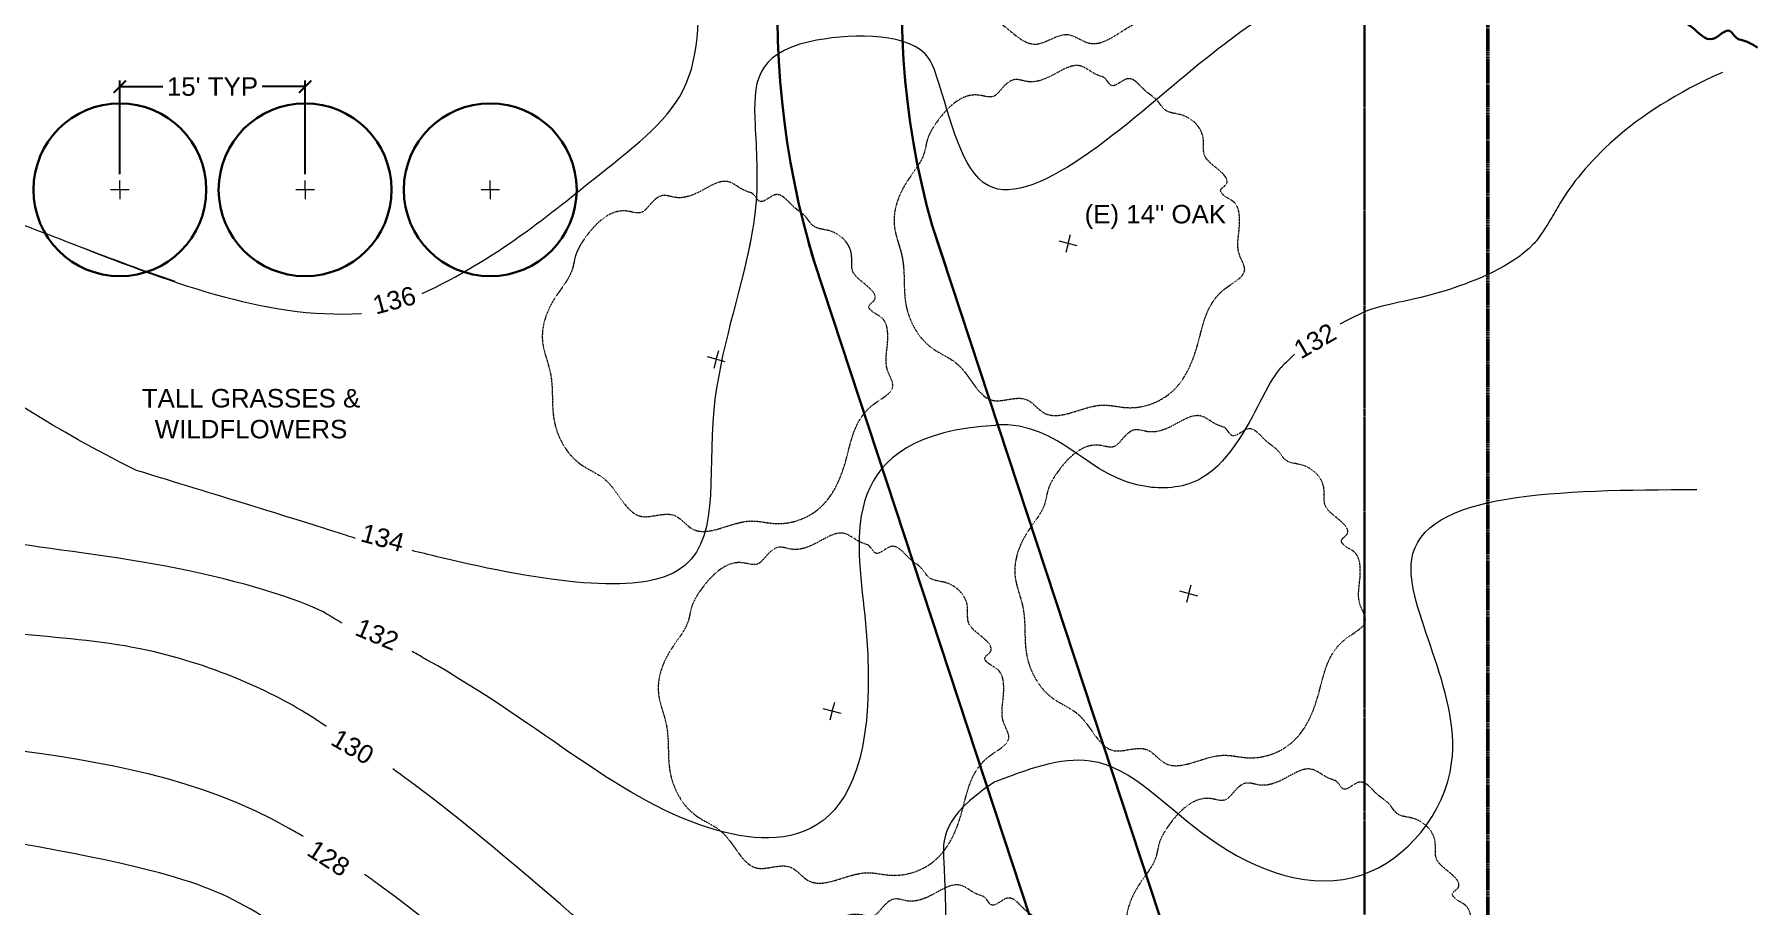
# Model space of a CAD drawing. Header units: inches. Extents: x -4969 to 16721, y 2489 to 24693.
# Drawn here: x 8599 to 10274, y 20039 to 20885 of the extents above; entities that cross this region are included whole.
import ezdxf

# ---------------------------------------------------------------- set-up
doc = ezdxf.new("R2010")
doc.units = ezdxf.units.IN
doc.header["$MEASUREMENT"] = 0
for name, pattern in [('DASHED2', [0.375, 0.25, -0.125]), ('HIDDEN2', [0.1875, 0.125, -0.0625]), ('PHANTOM2', [1.25, 0.625, -0.125, 0.125, -0.125, 0.125, -0.125])]:
    doc.linetypes.add(name, pattern=pattern)
doc.layers.get('0').update_dxf_attribs({"lineweight": 5})
for name, color, linetype, lineweight in [('1', 1, 'Continuous', 9), ('3', 3, 'Continuous', 30), ('5', 4, 'Continuous', 50), ('A-DIMSx', 7, 'Continuous', 9), ('A-TEXT', 7, 'Continuous', 20), ('A-TEXTx', 7, 'Continuous', 20), ('L-PLNT', 7, 'Continuous', 20)]:
    doc.layers.add(name, color=color, linetype=linetype, lineweight=lineweight)
doc.styles.get("Standard").update_dxf_attribs({"font": 'Arial.ttf'})
doc.dimstyles.get("Standard").update_dxf_attribs({"dimtxt": 3, "dimasz": 2, "dimexe": 0.03125, "dimexo": 0.0625, "dimgap": 0.03125, "dimtad": 0, "dimtoh": 1, "dimdec": 4, "dimlfac": 0.99985, "dimzin": 0, "dimdsep": 46, "dimlunit": 4, "dimtxsty": 'Standard', "dimblk": 'ARCHTICK', "dimblk1": 'ARCHTICK', "dimblk2": 'ARCHTICK', "dimcen": 0.09, "dimclrt": 256, "dimadec": 0, "dimazin": 0, "dimtfac": 1, "dimtdec": 4, "dimtofl": 0, "dimtmove": 0, "dimatfit": 3, "dimfxl": 1, "dimtolj": 1, "dimtzin": 0, "dimarcsym": 0})

# ---------------------------------------------------------------- blocks, each defined once
blk = doc.blocks.new('_ArchTick')
at = {"color": 0, "linetype": 'ByBlock', "lineweight": 0, "const_width": 0.15}
blk.add_lwpolyline([(-0.5, -0.5), (0.5, 0.5)], dxfattribs=at)
blk = doc.blocks.new('*D376')
at = {"layer": 'A-DIMSx', "color": 0, "lineweight": -2, "ltscale": 0.1, "transparency": 16777216}
for p, q in [((8681.9, 20749.4), (8681.9, 20840.6)), ((8681.9, 20834.6), (8723.5, 20834.6)), ((8861.9, 20834.6), (8820.3, 20834.6)), ((8861.9, 20749.4), (8861.9, 20840.6))]:
    blk.add_line(p, q, dxfattribs=at)
at = {"layer": 'Defpoints', "color": 0, "ltscale": 0.1, "transparency": 16777216}
for p in [(8681.9, 20834.6), (8681.9, 20743.4), (8861.9, 20743.4)]:
    blk.add_point(p, dxfattribs=at)
at = {"layer": 'A-DIMSx', "color": 0, "lineweight": -2, "ltscale": 0.1, "transparency": 16777216, "xscale": 12, "yscale": 12, "zscale": 12, "rotation": 180}
blk.add_blockref('_ArchTick', (8681.9, 20834.6), dxfattribs=at)
at = {"layer": 'A-DIMSx', "color": 0, "lineweight": -2, "ltscale": 0.1, "transparency": 16777216, "xscale": 12, "yscale": 12, "zscale": 12}
blk.add_blockref('_ArchTick', (8861.9, 20834.6), dxfattribs=at)
at = {"layer": 'A-DIMSx', "ltscale": 0.1, "transparency": 16777216, "insert": (8771.9, 20834.6), "char_height": 18, "attachment_point": 5}
blk.add_mtext("\\A1;15' TYP", dxfattribs=at)

msp = doc.modelspace()

# ---------------------------------------------------------------- linework, layer by layer
at = {"layer": '1', "ltscale": 0.1}
for points, knots in [([(8483.4824331, 21946.4240455), (8415.9827091, 21674.6323004), (8319.9999765, 21507.7881418), (8207.3309117, 21452.0856001), (8145.4838471, 21178.8088228), (8163.3175482, 20824.5533402), (8468.9316671, 20752.3470741), (8675.7335498, 20665.2605868), (8735.475183, 20645.4777071)], [0, 0, 0, 0, 178.4559228614, 577.4070931827, 680.104435429, 773.5667602222, 1079.7849429558, 1216.8335995544, 1216.8335995544, 1216.8335995544, 1216.8335995544]), ([(8975.6609248, 20633.5092313), (9047.5638885, 20666.5347592), (9145.9887999, 20749.5169702), (9251.9558676, 20829.1352182), (9239.2112847, 20974.5079559), (9260.4455486, 21026.2606621), (9284.3465867, 21063.9324418), (9301.2581531, 21121.5607702), (9333.3149135, 21213.9731172), (9363.811266, 21242.6636764), (9509.3134955, 21187.1899184), (9607.4989971, 21252.7352881), (9894.1599839, 21288.697065), (9949.1751832, 21339.8858424), (9972.179421, 21389.0910216), (10039.6277332, 21453.597435), (10138.346773, 21428.0245143), (10246.8835373, 21412.9103779)], [1431.8440926005, 1431.8440926005, 1431.8440926005, 1431.8440926005, 1611.4409095944, 1758.5991933873, 1915.3805259183, 2087.4741437633, 2223.0037141139, 2377.6093508398, 2494.1233598463, 2533.0005215449, 2573.3106299006, 2701.7030756243, 2936.7314551156, 3118.6707792735, 3222.7621166876, 3315.3121675507, 3329.555416669, 3329.555416669, 3329.555416669, 3329.555416669]), ([(10131.567467, 21098.2516713), (10104.7375328, 21094.5310427), (10015.4947213, 21078.3119523), (9904.3720898, 20974.2996535), (9826.711091, 20924.3669303), (9720.9079096, 20856.759227), (9518.698336, 20660.7406816), (9487.7091806, 20812.1633257), (9460.296356, 20887.9423941), (9299.9068681, 20884.0985283), (9296.4811916, 20822.6138358), (9303.983199, 20728.1009375), (9293.8305169, 20678.2165935), (9288.9193087, 20657.780718)], [663.208720299, 663.208720299, 663.208720299, 663.208720299, 714.1227987029, 830.745922827, 967.0850240029, 1075.3140430652, 1290.5531867219, 1408.3474510931, 1431.0356489457, 1508.8252563968, 1628.4025584283, 1696.1301964831, 1741.4376083133, 1741.4376083133, 1741.4376083133, 1741.4376083133]), ([(10239.4429483, 20848.4584155), (10148.8092935, 20808.6812302), (10090.6068278, 20742.7929811), (10070.8428689, 20701.5824665), (10058.754418, 20684.8325251)], [448.2312351378, 448.2312351378, 448.2312351378, 448.2312351378, 569.6227502066, 604.1873577215, 604.1873577215, 604.1873577215, 604.1873577215]), ([(8882.4434592, 20212.6860672), (8878.0674415, 20215.5659199), (8873.6914237, 20218.4457726), (8869.3154059, 20221.3256252), (8869.3147498, 20221.326057), (8869.3140937, 20221.3264888), (8869.3134376, 20221.3269206), (8832.5358452, 20245.5299878), (8695.9901222, 20307.8680667), (8439.9053462, 20294.5096821), (8254.7170797, 20446.3211965), (8072.6225816, 20482.7135542), (7996.3761255, 20562.5737834), (7902.1674107, 20589.5687067), (7868.8095103, 20647.2729721), (7847.1598893, 20684.8325251)], [736.7313031926, 736.7313031926, 736.7313031926, 736.7313031926, 761.516116382, 761.516116382, 761.516116382, 761.5198324522, 761.5198324522, 761.5198324522, 969.8174446609, 1211.2621270566, 1491.5501158502, 1653.3882619083, 1749.4657612985, 1811.4557349985, 1936.863790884, 1936.863790884, 1936.863790884, 1936.863790884]), ([(8898.0081377, 20312.9837263), (8893.0565211, 20315.9389836), (8888.1049044, 20318.8942409), (8883.1532877, 20321.8494982), (8883.1508272, 20321.8509668), (8883.1483666, 20321.8524353), (8883.1459054, 20321.853904), (8865.1275562, 20332.6058727), (8761.6839419, 20367.9605437), (8582.486178, 20388.7640887), (8490.4358582, 20405.9132664), (8418.2185863, 20481.075702), (8340.8170287, 20546.2871495), (8259.9334799, 20571.222269), (8220.9507493, 20600.3867392), (8183.2557313, 20610.3142714), (8143.8194731, 20602.100441), (8099.8234324, 20625.4148763), (8051.3915445, 20650.1869364), (8018.7711101, 20673.1097537), (8001.5435933, 20684.0897263), (8000.3753996, 20684.8325251)], [806.7815893574, 806.7815893574, 806.7815893574, 806.7815893574, 838.8918624632, 838.8918624632, 838.8918624632, 838.9078188041, 838.9078188041, 838.9078188041, 955.7218727324, 1064.7053819452, 1131.9117452955, 1228.0175963348, 1367.4881715132, 1431.7852174715, 1478.1425792581, 1511.9556324725, 1545.2891167613, 1594.8901363221, 1654.0150135599, 1710.4920130598, 1714.595491205, 1714.595491205, 1714.595491205, 1714.595491205]), ([(9294.8640651, 20684.8325251), (9284.6896195, 20632.4759182), (9240.9983776, 20511.0524594), (9278.9937617, 20328.8113244), (9097.6875973, 20351.7132385), (8990.2269152, 20377.683331), (8990.2188491, 20377.6852804), (8990.2107829, 20377.6872298), (8990.2027167, 20377.6891792), (8982.0871494, 20379.6505303), (8973.9715821, 20381.6118814), (8965.8560147, 20383.5732325)], [1721.23880098, 1721.23880098, 1721.23880098, 1721.23880098, 1839.8221162165, 1978.4887527053, 2105.5133087155, 2105.5133087155, 2105.5133087155, 2105.5228432694, 2105.5228432694, 2105.5228432694, 2115.1157599921, 2115.1157599921, 2115.1157599921, 2115.1157599921]), ([(10058.754418, 20684.8325251), (10057.7455144, 20683.6497531), (10036.8418117, 20660.4196195), (9946.7607171, 20625.3229628), (9924.0274569, 20626.7767619), (9889.92736, 20615.4387772), (9867.6197399, 20603.6203881)], [615.2132924864, 615.2132924864, 615.2132924864, 615.2132924864, 620.1824297066, 714.2919661772, 850.1807126522, 873.5725825697, 873.5725825697, 873.5725825697, 873.5725825697]), ([(8860.2461567, 20105.7178567), (8855.6575884, 20108.3190737), (8851.0690201, 20110.9202908), (8846.4804519, 20113.5215078), (8846.4791895, 20113.5222234), (8846.4779272, 20113.522939), (8846.4766649, 20113.5236546), (8671.6331613, 20212.6397137), (8369.1000406, 20158.505623), (8139.1125241, 20380.2883907), (7953.8929395, 20375.0867783), (7841.7932885, 20501.2702559), (7750.776939, 20558.1194646), (7681.6324812, 20601.9329169), (7673.492965, 20607.2705369)], [922.90281774, 922.90281774, 922.90281774, 922.90281774, 935.7012186012, 935.7012186012, 935.7012186012, 935.7047394475, 935.7047394475, 935.7047394475, 1423.3763228522, 1651.4140665462, 1823.1087624292, 1930.3553157662, 2133.5304074897, 2160.9385931444, 2160.9385931444, 2160.9385931444, 2160.9385931444]), ([(9823.5850051, 20574.5950889), (9809.8227592, 20561.1043359), (9804.0149311, 20553.1344903), (9798.8163055, 20547.8691533), (9750.7565827, 20447.1848799), (9626.9613565, 20438.121047), (9598.9102999, 20508.9393358), (9533.175353, 20505.9119207)], [961.0186970808, 961.0186970808, 961.0186970808, 961.0186970808, 961.7037916536, 1022.8253761198, 1090.7424012798, 1129.9346257964, 1273.4202011646, 1273.4202011646, 1273.4202011646, 1273.4202011646]), ([(9533.3377058, 20505.3060118), (9376.8725721, 20496.547979), (9459.2597549, 20106.1576522), (9230.3433156, 20075.962398), (9095.5904585, 20212.7528179), (8980.0562275, 20277.5280778), (8980.0554041, 20277.5285395), (8980.0545806, 20277.5290012), (8980.0537571, 20277.5294629), (8975.3211763, 20280.1828152), (8970.5885955, 20282.8361675), (8965.8560147, 20285.4895199)], [78.4175415394, 78.4175415394, 78.4175415394, 78.4175415394, 173.1818694876, 447.4554486675, 778.3468794981, 778.3468794981, 778.3468794981, 778.3492379044, 778.3492379044, 778.3492379044, 791.9033713881, 791.9033713881, 791.9033713881, 791.9033713881]), ([(8833.8634983, 20019.5457545), (8829.0540925, 20022.579633), (8824.2446867, 20025.6135115), (8819.4352809, 20028.64739), (8819.4347408, 20028.6477307), (8819.4342007, 20028.6480714), (8819.4336606, 20028.6484121), (8790.123351, 20047.1379007), (8685.8487172, 20092.4337109), (8160.6054295, 20159.6502819), (8060.3273023, 20152.0971824), (7896.083637, 20189.7043187), (7857.9808938, 20361.946106), (7715.5346449, 20450.9676566), (7673.492965, 20475.960908)], [361.975954422, 361.975954422, 361.975954422, 361.975954422, 384.0164274676, 384.0164274676, 384.0164274676, 384.0189026046, 384.0189026046, 384.0189026046, 518.3419790649, 910.5135295976, 1160.56706944, 1364.0376252772, 1592.2998642899, 1687.0860293859, 1687.0860293859, 1687.0860293859, 1687.0860293859]), ([(8910.8148965, 20395.5095503), (8904.6155374, 20397.4936632), (8898.4161782, 20399.4777762), (8892.2168191, 20401.4618891), (8892.1978793, 20401.4679508), (8892.1789395, 20401.4740126), (8892.1599934, 20401.4800761), (8848.9247009, 20415.317162), (8773.2689045, 20438.5591976), (8698.0323126, 20461.5777638)], [2121.4467403869, 2121.4467403869, 2121.4467403869, 2121.4467403869, 2132.5366975639, 2132.5366975639, 2132.5366975639, 2132.5705787773, 2132.5705787773, 2132.5705787773, 2209.8882465547, 2209.8882465547, 2209.8882465547, 2209.8882465547]), ([(9531.066789, 20158.4602163), (9563.6482979, 20170.941298), (9643.0310235, 20201.3506414), (9736.3435511, 20089.1963948), (9891.9836938, 20034.2032724), (10023.5685614, 20192.952283), (9852.762597, 20440.7966865), (10080.8091279, 20442.2620673), (10214.5374091, 20443.1213782)], [0, 0, 0, 0, 96.1856375684, 234.3500452009, 386.9285171778, 526.4225150816, 727.7218710178, 1013.1323502612, 1013.1323502612, 1013.1323502612, 1013.1323502612]), ([(9531.1598563, 20158.1128846), (9480.1025311, 20124.5504821), (9505.496275, 19726.6076243), (9260.6102171, 19894.1739118), (9073.2588741, 20079.0628548), (8958.5831906, 20163.1037747), (8958.5828703, 20163.1040094), (8958.5825499, 20163.1042442), (8958.5822296, 20163.1044789), (8954.797934, 20165.8778252), (8951.0136384, 20168.6511715), (8947.2293428, 20171.4245178)], [27.1390329105, 27.1390329105, 27.1390329105, 27.1390329105, 42.479868043, 297.995430453, 688.8136868408, 688.8136868408, 688.8136868408, 688.814778529, 688.814778529, 688.814778529, 701.7117738078, 701.7117738078, 701.7117738078, 701.7117738078]), ([(9580.2991977, 19809.4815232), (9576.8083538, 19788.1454606), (9557.1887522, 19248.1815422), (9261.6969982, 19822.366839), (8933.6155321, 20058.8556965), (8933.6142995, 20058.8565849), (8933.613067, 20058.8574734), (8933.6118344, 20058.8583618), (8928.9897279, 20062.1900663), (8924.3676213, 20065.5217707), (8919.7455148, 20068.8534751)], [66.0905268272, 66.0905268272, 66.0905268272, 66.0905268272, 72.0478202283, 884.1177910082, 884.1177910082, 884.1177910082, 884.1208418746, 884.1208418746, 884.1208418746, 895.5615138238, 895.5615138238, 895.5615138238, 895.5615138238])]:
    msp.add_open_spline(points, degree=3, knots=knots, dxfattribs=at)
for points in [[(8627.9673124, 20684.8325251), (8730.1539334, 20645.3016215), (8820.10918, 20608.7720687), (8916.8356346, 20614.0272131)], [(8698.0323126, 20461.5777638), (8535.8792671, 20541.8522568), (8468.4967456, 20616.3276752), (8410.2959241, 20640.5232725)]]:
    msp.add_open_spline(points, degree=3, dxfattribs=at)
at = {"layer": '3', "linetype": 'DASHED2', "ltscale": 0.5}
msp.add_line((9891.567467, 19850.151704), (9891.567467, 22325.780718), dxfattribs=at)
at = {"layer": '3', "ltscale": 0.25}
for p, q in [((9485.2011457, 20657.780718), (9471.3889175, 20699.6908096)), ((9896.0366739, 19411.1929584), (9471.3889175, 20699.6908096)), ((9766.5209377, 19420.801851), (9356.9342294, 20663.6003481))]:
    msp.add_line(p, q, dxfattribs=at)
for centre in [(8681.9094424, 20734.382227), (8861.9094424, 20734.382227), (9041.9094424, 20734.382227)]:
    msp.add_circle(centre, 84, dxfattribs=at)
for centre, radius, start, end in [((10221.8405816, 20912.4635244), 780.0320047, 148.0529503907, 195.8294231361), ((10161.0104017, 20906.6260857), 840, 153.4817884927, 196.8170315873), ((10161.0104017, 20906.6260857), 840, 195.3099144679, 196.8170315873)]:
    msp.add_arc(centre, radius, start, end, dxfattribs=at)
at = {"layer": '3', "ltscale": 0.1}
for points, knots in [([(10141.0433853, 21170.8907767), (10139.8888459, 21166.8772856), (10133.6822913, 21141.3821086), (10130.8337332, 21104.1106353), (10085.9562371, 21080.755841), (10104.105938, 21056.7098344), (10099.9692386, 21033.7539093), (10102.5654475, 21005.1399937), (10117.6017135, 21000.9090106), (10126.0027175, 20992.8866931), (10109.7181544, 20983.0724341), (10131.6230656, 20968.7539842), (10145.912194, 20957.1057743), (10142.2847571, 20932.2494175), (10163.9218108, 20913.5663789), (10187.4097856, 20915.1204641), (10196.4335647, 20900.1069636), (10211.7701437, 20893.2736114), (10227.7262571, 20872.2309064), (10246.1403889, 20896.2185647), (10251.7824053, 20881.6945337), (10255.9166026, 20880.3997911), (10256.030432, 20880.3641422)], [785.6420099054, 785.6420099054, 785.6420099054, 785.6420099054, 798.1634097844, 864.0712725873, 893.8054114758, 909.802320458, 939.2813845791, 966.5068051577, 980.0486615689, 985.9331089099, 994.3950385565, 1018.7557191182, 1033.7227149252, 1051.6768135895, 1085.2690720541, 1103.2940797582, 1116.0721253617, 1132.6917567519, 1156.152593626, 1174.2659504202, 1186.8981879482, 1187.2558468004, 1187.2558468004, 1187.2558468004, 1187.2558468004]), ([(10255.6902916, 20880.474706), (10258.2903022, 20879.8062289), (10264.4625472, 20878.2193108), (10270.2441248, 20874.5315475), (10273.5705983, 20872.805499)], [0, 0, 0, 0, 8.0882499854, 19.2009442624, 19.2009442624, 19.2009442624, 19.2009442624])]:
    msp.add_open_spline(points, degree=3, knots=knots, dxfattribs=at)
at = {"layer": '5', "linetype": 'PHANTOM2', "ltscale": 0.5}
msp.add_line((10011.567467, 19516.7136225), (10011.567467, 22499.780718), dxfattribs=at)
at = {"layer": 'L-PLNT', "ltscale": 0.1}
for p, q in [((8690.9094424, 20734.382227), (8672.9094424, 20734.382227)), ((8681.9094424, 20734.382227), (8681.9094424, 20743.382227)), ((8681.9094424, 20734.382227), (8681.9094424, 20725.382227)), ((8870.9094424, 20734.382227), (8852.9094424, 20734.382227)), ((8861.9094424, 20734.382227), (8861.9094424, 20743.382227)), ((8861.9094424, 20734.382227), (8861.9094424, 20725.382227)), ((9050.9094424, 20734.382227), (9032.9094424, 20734.382227)), ((9041.9094424, 20734.382227), (9041.9094424, 20743.382227)), ((9041.9094424, 20734.382227), (9041.9094424, 20725.382227)), ((9612.2084094, 20679.8318049), (9594.8217445, 20684.4905477)), ((9612.2084094, 20679.8318049), (9594.8217445, 20684.4905477)), ((9603.515077, 20682.1611763), (9605.8444484, 20690.8545087)), ((9603.515077, 20682.1611763), (9605.8444484, 20690.8545087)), ((9603.515077, 20682.1611763), (9601.1857056, 20673.4678438)), ((9603.515077, 20682.1611763), (9601.1857056, 20673.4678438)), ((9270.2981734, 20567.1491065), (9252.9115085, 20571.8078494)), ((9261.6048409, 20569.478478), (9259.2754695, 20560.7851455)), ((9261.6048409, 20569.478478), (9263.9342123, 20578.1718104)), ((9720.8359664, 20341.7795399), (9723.1653378, 20350.4728724)), ((9729.5292988, 20339.4501685), (9712.1426339, 20344.1089114)), ((9720.8359664, 20341.7795399), (9718.506595, 20333.0862075)), ((9374.2875393, 20227.5682419), (9376.6169107, 20236.2615744)), ((9382.9808717, 20225.2388705), (9365.5942068, 20229.8976133)), ((9374.2875393, 20227.5682419), (9371.9581679, 20218.8749095))]:
    msp.add_line(p, q, dxfattribs=at)
at = {"layer": 'L-PLNT', "linetype": 'HIDDEN2', "ltscale": 0.005}
for points, knots in [([(9594.3720415, 21207.296855), (9591.9225465, 21207.420116), (9583.7525346, 21207.831239), (9566.26107, 21216.8859625), (9547.5081747, 21195.8246326), (9529.6944164, 21182.4000989), (9509.4222372, 21184.6805271), (9502.595976, 21171.8171148), (9496.6443764, 21158.5445662), (9468.0525888, 21161.9330612), (9451.4799621, 21131.4819764), (9444.2632529, 21106.0635632), (9447.3762649, 21083.6290066), (9432.552545, 21056.5462115), (9430.2270743, 21016.817121), (9457.0856026, 20984.0832396), (9461.9626168, 20940.5135323), (9495.4124571, 20907.3626258), (9538.1641465, 20904.0601407), (9566.1786277, 20862.5468229), (9600.3091943, 20892.3790684), (9633.9172161, 20864.6329379), (9664.4887014, 20901.8281118), (9706.6865567, 20900.8537398), (9737.2278343, 20920.7636738), (9749.1380416, 20952.6716956), (9751.893481, 20991.021064), (9747.0005578, 21029.9297456), (9782.9039198, 21059.0359264), (9762.2635904, 21077.2435967), (9761.7716282, 21098.5479958), (9754.2189447, 21123.6866846), (9739.9864221, 21124.7263121), (9731.0004987, 21130.3721578), (9743.7838583, 21142.1329209), (9721.5596952, 21150.9469809), (9706.6405741, 21158.7625003), (9705.3454828, 21181.6749685), (9682.5635261, 21194.444839), (9661.8227765, 21188.7616747), (9651.0018606, 21200.5517189), (9636.0249774, 21203.8659212), (9617.896995, 21219.7860971), (9605.7973666, 21194.9491879), (9598.0930027, 21206.9190586), (9594.1557747, 21207.3225585), (9594.0473686, 21207.3336684)], [0, 0, 0, 0, 7.389337939, 24.6462959619, 52.3336691463, 78.8576714233, 90.5396736919, 107.5852217564, 117.1314534926, 131.0143618161, 180.8897264884, 199.7850248523, 211.455763629, 247.0645364511, 289.2090157661, 321.3763764552, 368.8655445351, 417.0527280981, 446.6892199703, 495.616345271, 527.4055185742, 548.1632946962, 605.738693292, 629.7426929183, 674.097996099, 703.0979373572, 729.193481421, 789.4061939322, 816.5709824797, 831.1855859678, 858.1173409593, 882.9901915203, 895.3618854622, 900.7378530776, 908.4685807242, 930.7242357077, 944.3979216285, 960.8005924981, 991.4901174729, 1007.9575700763, 1019.6314547034, 1034.8149706662, 1056.2485381631, 1072.7967055423, 1084.3373814844, 1084.6641347537, 1084.6641347537, 1084.6641347537, 1084.6641347537]), ([(9637.4152688, 20844.0043909), (9635.0811406, 20844.7574278), (9627.2959215, 20847.2690968), (9612.743999, 20860.5424122), (9589.1790199, 20845.0523362), (9568.4977257, 20836.6957723), (9549.5065224, 20844.1453229), (9539.5835644, 20833.4869871), (9530.3995723, 20822.2070769), (9503.6590332, 20832.880211), (9479.7697845, 20807.7560331), (9466.2202092, 20785.0715531), (9463.4206574, 20762.5957287), (9442.0925003, 20740.2724185), (9429.5636229, 20702.49894), (9441.7821011, 20675.5250136), (9443.4258606, 20661.3758502), (9443.6862585, 20657.780718)], [0, 0, 0, 0, 7.389337939, 24.6462959619, 52.3336691463, 78.8576714233, 90.5396736919, 107.5852217564, 117.1314534926, 131.0143618161, 180.8897264884, 199.7850248523, 211.455763629, 247.0645364511, 289.2090157661, 321.3763764552, 332.2460614732, 332.2460614732, 332.2460614732, 332.2460614732]), ([(9775.0813303, 20657.780718), (9774.7075745, 20661.7126694), (9765.9994946, 20675.2319256), (9770.9645769, 20695.6348579), (9770.1756164, 20721.8717451), (9756.6971306, 20726.559596), (9749.4786475, 20734.3387924), (9764.8703341, 20742.3902402), (9745.6846876, 20756.656005), (9733.2967286, 20768.0665698), (9737.9759495, 20790.5335088), (9719.2753549, 20808.7646608), (9697.7704181, 20808.6432466), (9690.3697039, 20822.832214), (9676.7609243, 20829.9097901), (9663.3710826, 20849.9793663), (9645.255474, 20829.1203685), (9640.9116604, 20842.6764119), (9637.2130237, 20844.0851925), (9637.1111868, 20844.1239813)], [817.5425040533, 817.5425040533, 817.5425040533, 817.5425040533, 831.1855859678, 858.1173409593, 882.9901915203, 895.3618854622, 900.7378530775, 908.4685807242, 930.7242357077, 944.3979216285, 960.8005924981, 991.4901174729, 1007.9575700763, 1019.6314547034, 1034.8149706662, 1056.2485381631, 1072.7967055423, 1084.3373814844, 1084.6641347537, 1084.6641347537, 1084.6641347537, 1084.6641347537]), ([(9295.5050327, 20731.3216925), (9293.1709045, 20732.0747295), (9285.3856855, 20734.5863985), (9270.833763, 20747.8597139), (9247.2687838, 20732.3696378), (9226.5874897, 20724.013074), (9207.5962864, 20731.4626246), (9197.6733284, 20720.8042888), (9188.4893363, 20709.5243786), (9161.7487972, 20720.1975127), (9137.8595484, 20695.0733348), (9124.3099731, 20672.3888548), (9122.9935982, 20661.8205156), (9121.8568416, 20657.954154), (9121.804456, 20657.780718)], [0, 0, 0, 0, 7.389337939, 24.6462959619, 52.3336691463, 78.8576714233, 90.5396736919, 107.5852217564, 117.1314534926, 131.0143618161, 180.8897264884, 199.7850248523, 211.455763629, 212.0057302363, 212.0057302363, 212.0057302363, 212.0057302363]), ([(9393.4865659, 20657.780718), (9392.7511233, 20662.1258088), (9395.391045, 20678.5085427), (9377.3651189, 20696.0819625), (9355.860182, 20695.9605483), (9348.4594679, 20710.1495157), (9334.8506883, 20717.2270918), (9321.4608466, 20737.296668), (9303.3452379, 20716.4376702), (9299.0014244, 20729.9937136), (9295.3027877, 20731.4024942), (9295.2009508, 20731.441283)], [946.6909871979, 946.6909871979, 946.6909871979, 946.6909871979, 960.8005924981, 991.4901174729, 1007.9575700763, 1019.6314547034, 1034.8149706662, 1056.2485381631, 1072.7967055423, 1084.3373814844, 1084.6641347537, 1084.6641347537, 1084.6641347537, 1084.6641347537]), ([(9132.152183, 20684.8325251), (9128.8410535, 20679.9437639), (9124.2306072, 20671.7516759), (9121.5104214, 20649.9130304), (9100.1822642, 20627.5897202), (9087.6533868, 20589.8162417), (9105.124581, 20551.2462416), (9098.5587449, 20507.898872), (9122.2887237, 20467.2200995), (9162.7289385, 20452.9651924), (9179.0444121, 20405.6157253), (9219.7331612, 20425.597821), (9245.0147904, 20390.0987209), (9284.171397, 20418.1140173), (9324.6792092, 20406.2512377), (9359.3328881, 20417.5780929), (9379.0956686, 20445.3162866), (9391.6827657, 20481.6457718), (9397.0268726, 20520.495054), (9439.2400911, 20539.3169919), (9424.0155557, 20562.2463612), (9429.0543409, 20582.9521596), (9428.2653804, 20609.1890467), (9414.7868946, 20613.8768977), (9407.5684115, 20621.656094), (9422.9600981, 20629.7075419), (9403.7744516, 20643.9733067), (9391.3864925, 20655.3838715), (9394.7656996, 20671.6088883), (9389.8977509, 20681.1718774), (9386.7165061, 20684.8325251)], [182.7657508181, 182.7657508181, 182.7657508181, 182.7657508181, 199.7850248523, 211.455763629, 247.0645364511, 289.2090157661, 321.3763764552, 368.8655445351, 417.0527280981, 446.6892199703, 495.616345271, 527.4055185742, 548.1632946962, 605.738693292, 629.7426929183, 674.097996099, 703.0979373572, 729.193481421, 789.4061939322, 816.5709824797, 831.1855859678, 858.1173409593, 882.9901915203, 895.3618854622, 900.7378530775, 908.4685807242, 930.7242357077, 944.3979216285, 960.8005924981, 974.6077148702, 974.6077148702, 974.6077148702, 974.6077148702]), ([(9437.8216886, 20684.8325251), (9439.4245621, 20679.4008768), (9446.2493014, 20658.7429991), (9440.4689809, 20620.5815703), (9464.1989597, 20579.9027978), (9504.6391745, 20565.6478907), (9520.9546481, 20518.2984237), (9561.6433972, 20538.2805194), (9586.9250264, 20502.7814192), (9626.081633, 20530.7967157), (9666.5894452, 20518.933936), (9701.2431241, 20530.2607912), (9721.0059047, 20557.998985), (9733.5930017, 20594.3284702), (9738.9371086, 20633.1777523), (9781.1503271, 20651.9996902), (9768.6785447, 20670.7831931), (9768.2976325, 20680.0532793), (9768.6100498, 20684.8325251)], [304.503829021, 304.503829021, 304.503829021, 304.503829021, 321.3763764552, 368.8655445351, 417.0527280981, 446.6892199703, 495.616345271, 527.4055185742, 548.1632946962, 605.738693292, 629.7426929183, 674.097996099, 703.0979373572, 729.193481421, 789.4061939322, 816.5709824797, 831.1855859678, 845.6936571551, 845.6936571551, 845.6936571551, 845.6936571551]), ([(9754.7361582, 20503.6227545), (9752.40203, 20504.3757915), (9744.6168109, 20506.8874604), (9730.0648884, 20520.1607759), (9706.4999092, 20504.6706998), (9685.8186151, 20496.314136), (9666.8274118, 20503.7636866), (9656.9044538, 20493.1053508), (9647.7204617, 20481.8254406), (9620.9799226, 20492.4985747), (9597.0906739, 20467.3743968), (9583.5410986, 20444.6899168), (9580.7415468, 20422.2140924), (9559.4133896, 20399.8907822), (9546.8845123, 20362.1173037), (9564.3557064, 20323.5473036), (9557.7898703, 20280.199934), (9581.5198491, 20239.5211615), (9621.9600639, 20225.2662544), (9638.2755375, 20177.9167873), (9678.9642866, 20197.898883), (9704.2459158, 20162.3997829), (9743.4025224, 20190.4150793), (9783.9103346, 20178.5522997), (9818.5640135, 20189.8791549), (9838.3267941, 20217.6173486), (9850.9138911, 20253.9468338), (9856.257998, 20292.796116), (9898.4712165, 20311.6180539), (9883.2466811, 20334.5474232), (9888.2854663, 20355.2532216), (9887.4965058, 20381.4901087), (9874.01802, 20386.1779597), (9866.7995369, 20393.957156), (9882.1912235, 20402.0086039), (9863.005577, 20416.2743687), (9850.617618, 20427.6849335), (9855.2968389, 20450.1518725), (9836.5962443, 20468.3830245), (9815.0913075, 20468.2616103), (9807.6905933, 20482.4505777), (9794.0818137, 20489.5281538), (9780.691972, 20509.59773), (9762.5763634, 20488.7387322), (9758.2325498, 20502.2947756), (9754.5339131, 20503.7035562), (9754.4320762, 20503.742345)], [0, 0, 0, 0, 7.389337939, 24.6462959619, 52.3336691463, 78.8576714233, 90.5396736919, 107.5852217564, 117.1314534926, 131.0143618161, 180.8897264884, 199.7850248523, 211.455763629, 247.0645364511, 289.2090157661, 321.3763764552, 368.8655445351, 417.0527280981, 446.6892199703, 495.616345271, 527.4055185742, 548.1632946962, 605.738693292, 629.7426929183, 674.097996099, 703.0979373572, 729.193481421, 789.4061939322, 816.5709824797, 831.1855859678, 858.1173409593, 882.9901915203, 895.3618854622, 900.7378530776, 908.4685807242, 930.7242357077, 944.3979216285, 960.8005924981, 991.4901174729, 1007.9575700763, 1019.6314547034, 1034.8149706662, 1056.2485381631, 1072.7967055423, 1084.3373814844, 1084.6641347537, 1084.6641347537, 1084.6641347537, 1084.6641347537]), ([(9408.1877311, 20389.4114565), (9405.8536029, 20390.1644934), (9398.0683838, 20392.6761624), (9383.5164613, 20405.9494778), (9359.9514821, 20390.4594018), (9339.270188, 20382.102838), (9320.2789847, 20389.5523885), (9310.3560267, 20378.8940528), (9301.1720346, 20367.6141426), (9274.4314955, 20378.2872766), (9250.5422468, 20353.1630988), (9236.9926715, 20330.4786188), (9234.1931197, 20308.0027944), (9212.8649625, 20285.6794842), (9200.3360852, 20247.9060057), (9217.8072793, 20209.3360056), (9211.2414432, 20165.988636), (9234.971422, 20125.3098635), (9275.4116368, 20111.0549564), (9291.7271104, 20063.7054893), (9332.4158595, 20083.687585), (9357.6974887, 20048.1884849), (9396.8540953, 20076.2037813), (9437.3619075, 20064.3410016), (9472.0155864, 20075.6678568), (9491.778367, 20103.4060506), (9504.365464, 20139.7355358), (9509.7095709, 20178.5848179), (9551.9227894, 20197.4067558), (9536.698254, 20220.3361252), (9541.7370392, 20241.0419236), (9540.9480787, 20267.2788107), (9527.4695929, 20271.9666616), (9520.2511098, 20279.745858), (9535.6427964, 20287.7973059), (9516.4571499, 20302.0630707), (9504.0691909, 20313.4736355), (9508.7484118, 20335.9405745), (9490.0478172, 20354.1717265), (9468.5428804, 20354.0503123), (9461.1421662, 20368.2392796), (9447.5333866, 20375.3168558), (9434.1435449, 20395.386432), (9416.0279363, 20374.5274342), (9411.6841227, 20388.0834776), (9407.985486, 20389.4922582), (9407.8836491, 20389.531047)], [0, 0, 0, 0, 7.389337939, 24.6462959619, 52.3336691463, 78.8576714233, 90.5396736919, 107.5852217564, 117.1314534926, 131.0143618161, 180.8897264884, 199.7850248523, 211.455763629, 247.0645364511, 289.2090157661, 321.3763764552, 368.8655445351, 417.0527280981, 446.6892199703, 495.616345271, 527.4055185742, 548.1632946962, 605.738693292, 629.7426929183, 674.097996099, 703.0979373572, 729.193481421, 789.4061939322, 816.5709824797, 831.1855859678, 858.1173409593, 882.9901915203, 895.3618854622, 900.7378530776, 908.4685807242, 930.7242357077, 944.3979216285, 960.8005924981, 991.4901174729, 1007.9575700763, 1019.6314547034, 1034.8149706662, 1056.2485381631, 1072.7967055423, 1084.3373814844, 1084.6641347537, 1084.6641347537, 1084.6641347537, 1084.6641347537]), ([(9862.7806654, 20160.1839188), (9860.4465372, 20160.9369557), (9852.6613181, 20163.4486247), (9838.1093956, 20176.7219401), (9814.5444165, 20161.2318641), (9793.8631223, 20152.8753003), (9774.8719191, 20160.3248508), (9764.948961, 20149.6665151), (9755.7649689, 20138.3866049), (9729.0244299, 20149.0597389), (9705.1351811, 20123.9355611), (9691.5856058, 20101.2510811), (9688.786054, 20078.7752566), (9667.4578969, 20056.4519465), (9654.9290195, 20018.678468), (9672.4002137, 19980.1084679), (9665.8343776, 19936.7610983), (9689.5643563, 19896.0823258), (9730.0045711, 19881.8274187), (9746.3200448, 19834.4779516), (9787.0087938, 19854.4600473), (9812.2904231, 19818.9609472), (9851.4470297, 19846.9762436), (9891.9548418, 19835.1134639), (9926.6085207, 19846.4403191), (9946.3713013, 19874.1785129), (9958.9583983, 19910.5079981), (9964.3025053, 19949.3572802), (10006.5157238, 19968.1792181), (9991.2911883, 19991.1085874), (9996.3299736, 20011.8143859), (9995.541013, 20038.051273), (9982.0625273, 20042.7391239), (9974.8440442, 20050.5183203), (9990.2357308, 20058.5697681), (9971.0500843, 20072.835533), (9958.6621252, 20084.2460978), (9963.3413462, 20106.7130368), (9944.6407516, 20124.9441888), (9923.1358147, 20124.8227746), (9915.7351005, 20139.0117419), (9902.1263209, 20146.0893181), (9888.7364793, 20166.1588943), (9870.6208706, 20145.2998965), (9866.2770571, 20158.8559399), (9862.5784203, 20160.2647205), (9862.4765835, 20160.3035093)], [0, 0, 0, 0, 7.389337939, 24.6462959619, 52.3336691463, 78.8576714233, 90.5396736919, 107.5852217564, 117.1314534926, 131.0143618161, 180.8897264884, 199.7850248523, 211.455763629, 247.0645364511, 289.2090157661, 321.3763764552, 368.8655445351, 417.0527280981, 446.6892199703, 495.616345271, 527.4055185742, 548.1632946962, 605.738693292, 629.7426929183, 674.097996099, 703.0979373572, 729.193481421, 789.4061939322, 816.5709824797, 831.1855859678, 858.1173409593, 882.9901915203, 895.3618854622, 900.7378530775, 908.4685807242, 930.7242357077, 944.3979216285, 960.8005924981, 991.4901174729, 1007.9575700763, 1019.6314547034, 1034.8149706662, 1056.2485381631, 1072.7967055423, 1084.3373814844, 1084.6641347537, 1084.6641347537, 1084.6641347537, 1084.6641347537]), ([(9520.8704294, 20047.5012205), (9518.5363012, 20048.2542574), (9510.7510821, 20050.7659264), (9496.1991596, 20064.0392418), (9472.6341805, 20048.5491658), (9451.9528863, 20040.1926019), (9432.9616831, 20047.6421525), (9423.038725, 20036.9838168), (9413.8547329, 20025.7039066), (9387.1141938, 20036.3770406), (9363.2249451, 20011.2528628), (9349.6753698, 19988.5683827), (9346.875818, 19966.0925583), (9325.5476609, 19943.7692481), (9313.0187835, 19905.9957696), (9330.4899776, 19867.4257696), (9323.9241416, 19824.0783999), (9347.6541203, 19783.3996275), (9388.0943351, 19769.1447204), (9404.4098088, 19721.7952533), (9445.0985578, 19741.777349), (9470.380187, 19706.2782488), (9509.5367936, 19734.2935453), (9550.0446058, 19722.4307656), (9584.6982847, 19733.7576208), (9604.4610653, 19761.4958146), (9617.0481623, 19797.8252998), (9622.3922692, 19836.6745819), (9664.6054877, 19855.4965198), (9649.3809523, 19878.4258891), (9654.4197376, 19899.1316876), (9653.630777, 19925.3685747), (9640.1522913, 19930.0564256), (9632.9338081, 19937.835622), (9648.3254948, 19945.8870698), (9629.1398483, 19960.1528347), (9616.7518892, 19971.5633994), (9621.4311101, 19994.0303385), (9602.7305155, 20012.2614905), (9581.2255787, 20012.1400763), (9573.8248645, 20026.3290436), (9560.2160849, 20033.4066198), (9546.8262432, 20053.4761959), (9528.7106346, 20032.6171981), (9524.366821, 20046.1732415), (9520.6681843, 20047.5820222), (9520.5663475, 20047.620811)], [0, 0, 0, 0, 7.389337939, 24.6462959619, 52.3336691463, 78.8576714233, 90.5396736919, 107.5852217564, 117.1314534926, 131.0143618161, 180.8897264884, 199.7850248523, 211.455763629, 247.0645364511, 289.2090157661, 321.3763764552, 368.8655445351, 417.0527280981, 446.6892199703, 495.616345271, 527.4055185742, 548.1632946962, 605.738693292, 629.7426929183, 674.097996099, 703.0979373572, 729.193481421, 789.4061939322, 816.5709824797, 831.1855859678, 858.1173409593, 882.9901915203, 895.3618854622, 900.7378530775, 908.4685807242, 930.7242357077, 944.3979216285, 960.8005924981, 991.4901174729, 1007.9575700763, 1019.6314547034, 1034.8149706661, 1056.2485381631, 1072.7967055423, 1084.3373814844, 1084.6641347537, 1084.6641347537, 1084.6641347537, 1084.6641347537])]:
    msp.add_open_spline(points, degree=3, knots=knots, dxfattribs=at)

# ---------------------------------------------------------------- texts
at = {"layer": 'A-TEXT', "ltscale": 0.25, "insert": (9757.0317167, 20707.9840387), "char_height": 18, "width": 164.010725194, "attachment_point": 6}
msp.add_mtext('{(E) 14" OAK}', dxfattribs=at)
at = {"layer": 'A-TEXT', "ltscale": 0.25, "insert": (8809.3500933, 20516.5798009), "char_height": 18, "attachment_point": 5}
msp.add_mtext('TALL GRASSES &\\PWILDFLOWERS ', dxfattribs=at)
at = {"layer": 'A-TEXTx', "ltscale": 0.25, "insert": (8928.3561965, 20621.512411), "char_height": 18, "attachment_point": 4, "rotation": 15}
msp.add_mtext('{136}', dxfattribs=at)
at = {"layer": 'A-TEXTx', "ltscale": 0.1, "char_height": 18, "attachment_point": 3}
for s, insert, rotation in [('{132}', (9856.9707995, 20605.8283059), 30), ('{134}', (8959.8982578, 20399.4147194), 345), ('{132}', (8954.8042373, 20302.3579278), 337.2335647729), ('{130}', (8930.8537843, 20190.283491), 330), ('{128}', (8907.3906019, 20080.8761957), 327.2971149744)]:
    msp.add_mtext(s, dxfattribs=dict(at, insert=insert, rotation=rotation))

# ---------------------------------------------------------------- dimensions: what is measured, and where the dimension line sits
at = {"layer": 'A-DIMSx', "ltscale": 0.1}
dim = msp.add_linear_dim(base=(8681.9094424, 20834.6301459), p1=(8861.9094424, 20743.382227), p2=(8681.9094424, 20743.382227), angle=180, text="15' TYP", dimstyle='Standard', override={"dimtxt": 18, "dimasz": 12, "dimexe": 6, "dimexo": 6, "dimgap": 6, "dimlfac": -47.9928}, dxfattribs=at)
dim.commit()
dim.dimension.update_dxf_attribs({"geometry": '*D376', "text_midpoint": (8771.9094424, 20834.6301459)})

doc.saveas('drawing.dxf')
